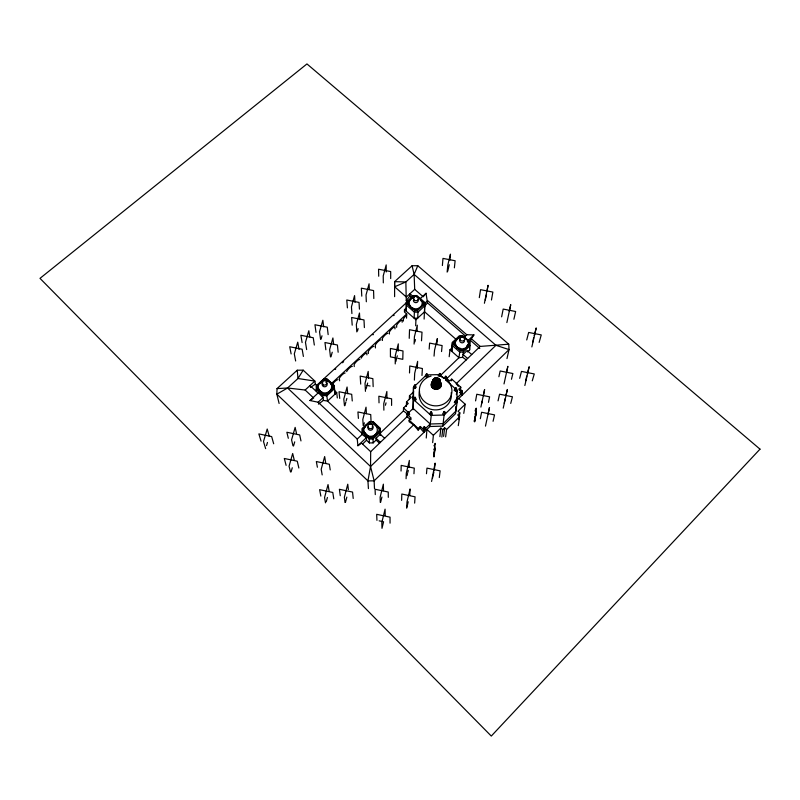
<?xml version="1.0" encoding="UTF-8"?>
<svg xmlns="http://www.w3.org/2000/svg" width="800" height="800" viewBox="0 0 800 800"><rect width="100%" height="100%" fill="white"/><g stroke="black" fill="none" stroke-linecap="round" stroke-linejoin="round"><path stroke-width="1.2" d="M384.62 438.28L380.27 434.22L376.05 438.27L376.11 440.06L373.15 442.9L369.41 442.93L366.52 440.23L366.37 437.65L362.12 434.41L361.98 428.73L369.37 421.7L373.13 421.67L380.36 428.39L380.49 435.46M363 431.88L362.96 428.44L369.76 421.97L372.68 421.95L379.32 428.12L379.35 431.56L372.56 438.06L369.63 438.09L362.96 431.21L369.59 437.42L372.53 437.4L379.33 430.89L379.32 428.12M391.59 405.41L391.6 398.81L378.85 396.22L379.03 402.85M394.61 296.66L394.6 281.65L412.08 265.76L417.78 265.71L508.75 344.2L509.04 349.59L506.98 358.6M394.95 328.89L394.96 326.89A4.53 1.32 -48.3 0 0 392.19 328.49A4.53 1.32 -48.3 0 0 389.41 332.03L389.42 334.01M395.23 363.92L395.29 355.62L398.3 343.88L398.2 351.12M368.41 488.59L367.94 480.89L370.55 466.51L370.68 451.68L406.92 416.84L407.01 414.29L408.4 412.07L409.68 414.28L408.36 415.55L408.4 412.07M334.25 385.52L334.85 394.28L334.25 385.52L327.25 379.01L323.55 379.04M396.65 327.31L396.67 325.31A4.52 1.31 -48.4 0 1 399.44 321.77A4.52 1.31 -48.4 0 1 402.19 320.2L402.15 322.22M333.21 388.59L333.15 385.19L326.73 379.21L323.85 379.23L317.05 385.5L317 388.17L323.13 394.54L326.46 394.84L333.21 388.59L333.15 385.19M317.11 388.9L317.05 385.5M316.46 391.59L316.16 385.85L406.2 302.89M403.39 321.07L403.43 319.05A4.51 1.31 -48.5 0 1 406.21 315.51L406.76 315.03M424.12 319.08L424.85 302.47L416.93 295.55L413.35 295.58L406.41 301.97L406.25 308.06L404.49 309.68L404.44 312.01L406.66 313.97L406.54 318.17M401.05 471.03L401.19 465.4L414.28 468.13L413.96 473.73M380.26 433.13L403.43 410.93L403.51 408L408.24 403.47L406.52 401.91L411.23 397.4L409.48 395.81L413.71 391.76M407.93 301.99L406.26 300.52L405.86 281.95L414.12 274.4L417.78 265.71M406.41 301.97L406.3 311.26L406.25 308.06M401.63 500.37L401.81 494.03L415.06 496.82L414.65 503.12M418.13 297.69L416.34 296.13L414.06 296.15L408.01 301.71L408.02 304.6L415 310.74L417.3 310.72L423.33 305.13L423.38 304.3L417.34 309.9L415.04 309.92L413.25 308.35L413.22 309.17M414.87 388.54L414.41 385.42L414.93 384.93L416.2 387.26L414.87 388.54L413.49 387.29L414.41 385.42M408.02 304.6L408.01 301.71M415.54 397.72L414.94 400.82L416.28 399.53L415 397.23L413.56 399.56L413.13 408.41L408.32 413.03L407.89 412.56M316.89 385.6L315.35 384.16L314.87 381.09L303.18 370.17L297.24 370.22L277.03 388.6L276.85 394.17L279.11 403.47M406.26 300.52L409.88 295.99L409.95 293.72L413.38 296.72M406.37 406.49L406.52 401.91M409.8 306.17L409.83 305.34L408.05 303.78M410.1 306.79L409.46 304.57A6.48 5.83 2.3 0 1 413.91 297.4M409.23 338.34L409.53 329.71L422.01 332.18L421.51 340.78M411.15 308L410.13 305.97M409.51 372.96L409.77 365.99L422.4 368.53L421.97 375.47M412.51 308.91L412.54 308.09L411.18 307.17M406.08 478.72L406.29 473.19L409.36 460.42L409.06 467.24M409.34 399.28L409.48 395.81M407.01 414.29L411.2 418.13L409.14 420.13L409.07 421.7L413.65 424.84L418.14 430.09L420.2 428.09L420.31 426.48L424.27 430.11L425.59 428.83L424.36 426.66L422.89 428.85M406.46 305.2L414.38 312.17L414.13 318.17L417.69 318.14L417.98 312.14L424.92 305.7M415 310.74L415.04 309.92M406.7 508.21L406.97 501.99L410.08 488.93L409.76 495.35M414.09 344.08L414.41 336.76L417.3 325.2L417 331.4M415.67 325.8L415.94 319.77L424.56 311.76L424.85 302.47M425.19 376.14L426.57 377.37L427.2 374.22L426.66 373.74L425.19 376.14L413.49 387.29L412.95 398.96M424.27 430.11L424.89 427.15M417.3 310.72L417.34 309.9M414.38 380.11L414.71 373.22L417.64 361.36L417.27 368.38M418.79 298.77L418.83 297.94L417.26 297.37M420.15 299.68L420.19 298.85L418.83 297.94M420.19 298.85L421.5 301.5L421.55 300.67L423.34 302.23L423.33 305.13M303.18 370.17L297.98 378.51L287.58 388L276.85 394.17L367.94 480.89L374.13 480.84L429.99 426.5L431.62 412.33L431.08 411.83L429.57 414.12L431.08 411.83M423.29 303.06L423.34 302.23M418.14 430.09L418.24 428.49L420.31 426.48M439.72 376.24L440.34 373.97L439.8 373.49L438.28 375.88L439.8 373.49M424.37 306.47L427.51 302.91L426.04 293.27L420.21 298.65M444.23 378.54L445.74 376.2L446.27 376.68L445.59 379.75L480.15 346.43L508.75 344.2M413.49 387.29L413.56 399.56L430.97 415.39L444.12 415.01L444.82 411.95L444.27 411.46L442.71 413.74L444.12 415.01L442.81 426.13L429.99 426.5M429.17 349.1L429.61 343.09L442.12 345.57L441.54 351.56M424.09 429.94L423.9 432.42L420.2 428.09M426.25 438.03L426.95 429.45L433.38 435.34L432.67 442.61M439.6 380.66C447.41 391.79 425.16 392.02 432.78 380.72M431.54 386.19L431.58 382.73M432.03 381.65L431.94 382.79L432.68 381.86M434.05 356.12L434.55 350.18L437.36 338.54L436.83 344.6M432.05 387.26L431.64 385.05M442.38 265.53L442.98 258.41L455.12 260.74L454.37 267.84M435.36 387.32L432.57 384.81L432.74 380.44L434.49 378.25L437.4 377.7L435.36 387.32C439.61 388.34 440.7 383.53 440.22 380.38L438.36 378.22A4.2 0.64 -62.6 0 0 437.85 378.25L437.68 378.43A4.2 0.64 -62.6 0 0 436.62 379.94A4.2 0.94 61.1 0 0 435.44 378.45L435.23 378.27A4.2 0.94 61.1 0 0 434.49 378.25M432.57 384.81L432.74 380.44A4.2 1.57 14.7 0 1 434.05 379.75L434.42 379.72A4.2 1.57 14.7 0 1 436.67 379.92A4.15 1.56 -1.4 0 1 438.86 380.22L439.22 380.34A4.15 1.56 -1.4 0 1 440.36 381.29C440.53 385.48 433.88 386.2 432.79 382.3A4.2 1.48 -17.5 0 1 434.08 381.01L434.45 380.8A4.2 1.48 -17.5 0 1 436.67 379.91A4.2 1.28 -33.1 0 1 438.53 379.18L438.83 379.13A4.2 1.28 -33.1 0 1 439.81 379.52L439.64 381.2M432.42 383.88L433.11 379.57A4.2 1.45 30.7 0 1 434.29 379.17L434.63 379.22A4.2 1.45 30.7 0 1 436.66 379.93A4.16 1.55 14.7 0 1 438.8 380.76L439.15 380.97A4.16 1.55 14.7 0 1 440.26 382.22M455.68 391.45L456.42 388.33L455.87 387.85L454.28 390.2L455.68 391.45L457 390.18L456.42 388.33M432.84 388.19L432.14 386.13M432.98 385.67L433.2 383.16A4.2 1.28 -33.1 0 1 434.36 381.6L434.69 381.3M456.55 400.55L455.81 403.63L454.4 402.38L456 400.06L456.55 400.55L457.13 402.35L455.51 413.72L442.81 426.13M433.61 386.4L433.83 383.9A4.2 0.99 -48.1 0 1 434.79 382.1L435.05 381.73A4.15 0.98 -48.1 0 1 436.64 379.92A4.15 0.98 -48.1 0 1 438.16 378.75L438.4 378.63A4.2 0.99 -48.1 0 1 439.17 378.78M433.85 388.89L433.96 387.76L432.94 387.05M426.47 473.73L426.97 468.12L440.12 470.86L439.3 477.55M434.19 456.76L434.66 448.49L433.72 456.32M434.42 386.97L434.65 384.47A4.2 0.64 -62.6 0 1 435.34 382.48L435.53 382.06A4.2 0.64 -62.6 0 1 436.65 379.89L436.41 377.75M435.03 389.33L435.13 388.2L433.96 387.76M434.18 456.31L434.91 448.49L433.73 456.76M436.37 387.43L436.64 379.92A4.16 1.23 46.2 0 0 434.98 378.78L434.7 378.66A4.2 1.24 46.2 0 0 433.7 378.82M447.14 272.12L447.8 265.06L450.47 254.15L449.89 260.11M436.28 389.47L436.39 388.34L438.79 387.72L440.52 386.06L440.9 382.65M462.03 390.73L461.29 393.78L459.92 392.55L461.5 390.26L462.03 390.73L462.18 395.18M437.36 387.3L437.6 384.8A4.15 0.57 75.4 0 0 437.34 382.7L437.24 382.25A4.15 0.57 75.4 0 0 436.64 379.92A4.2 1.58 -1.4 0 0 434.36 380.26L433.98 380.38A4.2 1.58 -1.4 0 0 432.63 381.37M414.82 386.02L414.93 384.93M437.53 389.31L437.64 388.17M438.28 386.93L438.53 384.43A4.16 0.93 61.1 0 0 437.96 382.46L437.78 382.04A4.16 0.93 61.1 0 0 436.64 379.92A4.2 1.28 -33.1 0 0 434.69 381.3M438.68 388.85L438.79 387.72M439.06 386.36L439.31 383.86M439.66 385.61L439.91 383.11A4.16 1.44 30.7 0 0 438.9 381.56L438.59 381.27A4.16 1.44 30.7 0 0 436.64 379.92A4.15 1.46 -17.5 0 1 438.77 379.68L439.11 379.71A4.15 1.46 -17.5 0 1 440.21 380.37L440.02 384.75M439.66 388.13L439.77 386.99M415 397.23L413.56 399.56M440.4 387.2L440.52 386.06M431.58 481.44L435.12 463.12L434.38 469.92M440.85 386.11L441.1 383.81M439.9 436.62L440.88 428.02L442.71 429.69L441.85 437.04M449.19 356.7L449.98 349.78L451.73 348.11L452.4 342.37L459.33 335.78L462.97 335.75L470.18 342.05L469.62 349.96L467.53 351.96M431.35 385.03L431.48 383.87M452.4 342.37L451.84 351.42L451.73 348.11M468.1 344.7L466.48 347.97L462.67 350.57L460.34 350.58L454.09 345.09L454.11 342.18L460.14 336.44L462.47 336.42L463.36 337.2M454.09 345.09L454.11 342.18M443.6 436.4L444.65 427.8L446.57 429.54L445.63 436.89M454.01 342.96L455.7 340.67M467.48 346.71C471.91 339.53 460.12 332.97 455.97 340.02L455.6 341.45M451.5 380.8L451.71 379.11L460.81 387.22L460.56 388.95L459.23 390.24M456.87 339.55L456.97 338.77M456.32 346.19L457.17 348.05L458.39 348.87L458.49 348.1M458.3 337.8L458.2 338.59L459 337.53M457.17 348.05L455.19 343.03L455.97 340.02M460.04 337.23L460.14 336.44M452.51 345.71L459.73 352.06L458.97 357.71L440.39 375.51M460.34 350.58L460.44 349.81L454.18 344.31M426.57 377.37L427.89 376.11L426.51 374.88L426.66 373.74M464.04 338.28L464.15 337.49M456.37 394.67L456.99 390.17L457.13 402.35L444.12 415.01M462.67 350.57L463.93 348.69L463.82 349.46M466.37 359.91L462.64 357.35L463.39 352.03L470.32 345.39M466.15 339.48L466.27 338.69M465.15 348.94L467.59 345.94M467.36 339.92L467.91 342.06L468.03 341.28L468.73 341.89L468.7 344.8L467.99 345.48M466.48 347.97L466.59 347.19M467.56 341.35L467.68 340.57M468.73 341.89L468.7 344.8M469.16 342.09L473.92 334.92L466.75 334.74L427.66 300.66L424.54 303.56M458.86 419.64L459.88 412.9L458.04 411.24L465.21 404.24L458.79 398.48M458.29 425.65L459.65 416.73L457.73 415L459.88 412.9M479.3 297.65L480.54 289.68L492.87 292.07L491.46 300.01M424.21 427.57L424.36 426.66M463.75 413.37L465.21 404.24M484.4 303.26L488.06 285.31L487.1 291.04M474.67 421.88L475.9 413.06L474.2 421.46M474.66 421.45L476.15 413.06L474.4 420.93M475.58 400.89L476.79 394.25L489.61 396.84L488.45 402.35M480.89 407.09L484.61 389.53L483.52 395.1M480.33 418.71L481.61 412.27L494.54 414.89L493.07 421.3M501.63 316.84L503.19 309.07L515.64 311.5L513.9 319.24M532.73 342.27L533.67 337.71M525.74 380.75L526.7 376.05M445.51 377.3L445.74 376.2M504.21 403.26L505.22 398.49M506.87 322.59L510.73 304.64L509.3 311.33M485.47 426.11L489.49 407.47L488.1 413.96M481.77 403.29L482.3 400.91M498.89 376.74L500.16 370.99L512.88 373.53L511.46 379.26M485.28 299.99L486.53 294.47M498.05 400.85L499.58 394.2L512.44 396.8L510.73 403.42M432.44 478.33L433.9 472.02M444.04 412.45L444.27 411.46M506.52 372.14L507.87 366.34L504.01 383.92M406.96 507.14L408.23 501.77M407.04 475.62L407.55 473.52M407.8 472.48L408.3 470.38M447.71 271.23L449.28 264.76M506.01 395.06L507.38 389.47L503.21 408.16M380.59 502.39L381.92 497.04M414.89 341.86L415.46 339.58M385.42 405.25L386.02 402.86M395.82 361.6L397.3 355.8M454.28 390.2L455.87 387.85M526.73 339.96L528.66 332.45L541.25 334.92L539.14 342.4M345.44 502.45L346.84 497.1M363.81 424.84L364.34 422.82M366.09 388.95L367.65 383.03M519.67 378.32L521.49 371.4L534.27 373.95L532.26 380.84M326.26 501.76L327.41 497.47M344.91 405.61L345.88 402.02M346.2 400.82L346.85 398.44M456 400.06L454.4 402.38M534.19 335.49L536.23 327.93L531.85 346.93M357.52 330.88L358.13 328.62M527.26 373.72L529.19 366.75L524.85 385.51M330.95 356.84L332.24 352.23M459.92 392.55L461.5 390.26M291.09 471.95L292.28 467.76M293.54 445.96L294.71 441.85M321.03 339.2L322 335.79M266.55 445.56L267.46 442.47M364.69 426.78C362.41 430.33 364.79 435.32 368.83 436.16A6.8 6.41 -3.5 0 0 377.14 428.22C375.64 422.78 367.46 421.97 364.69 426.78L364.73 427.45L365.77 425.44M423.23 296.81L426.04 293.27M432.89 382.09L433.48 381.35M320.32 382.36L319.24 383.66A6.7 6.2 -8.6 0 0 318.49 388.37L320.17 391.15L323.15 392.74A6.7 6.2 -8.6 0 0 329.65 391.07A6.7 6.2 -8.6 0 0 331.46 385.05L329.77 382.28L326.8 380.71A6.7 6.2 -8.6 0 0 321.72 381.37L320.32 382.36L319.99 383.62L319.88 382.89M442.71 429.69L444.65 427.8M446.57 429.54L459.65 416.73M433.38 435.34L440.88 428.02M425.4 428.66L430.21 423.99L443.11 423.62L455.87 411.15L455.82 406.36M456.54 398.4L462.58 392.53M456.24 400.96L509.04 349.59L495.93 345.31L414.12 274.4L412.08 265.76M430.97 415.39L432.31 414.1L431.62 412.33M460.81 387.22L458.8 389.16L461.2 391.3M461.23 392.06L460.73 392.54L461.27 393.02M374.48 488.54L374.13 480.84L370.55 466.51L413.65 424.84M495.93 345.31L456.18 383.74L458.37 386.34M451.71 379.11L449.7 381.04L446.87 378.52L446.27 376.68M408.42 413.04L408.93 412.55M362.48 444.09L366.52 440.23M466.43 346.29L468.81 344.02M361.98 432.29L369.21 439.06L372.99 439.03L380.38 431.95L380.36 428.39M370.68 451.68L361.55 443.09L357.9 445.74L357.25 439.05L362.12 434.41M464.41 336.97L466.75 334.74M357.9 445.74L366.37 437.65M467.27 341.27L473.92 334.92M316.1 389.29L322.66 395.44L326.82 395.82L334.21 388.97M334.89 390.87L336.7 392.56L327.54 401.08L323.38 400.4L318.42 404.14M330.97 383.97L406.66 313.97M317 388.17L323.03 393.82L326.36 394.13L333.12 387.86M318.12 402.22L322.99 397.71L318.43 392.7L309.96 400.53L318.12 402.22L357.25 439.05M277.03 388.6L287.58 388L305.15 390.02L314.87 381.09L297.98 378.51L297.24 370.22M414.12 274.4L414.7 289.36L406.35 297.03L394.66 286.78L394.6 281.65L405.86 281.95L394.66 286.78M310.35 387.52L315.35 384.16M309.96 400.53L312.76 398.68M465.26 348.16L462 349L457.27 347.27M462.64 357.35L458.97 357.71L449.98 349.78M426.51 374.88L439.59 374.63M414.38 312.17L417.98 312.14M460.44 349.81L462.78 349.79M459.73 352.06L463.39 352.03M435.13 388.2L436.39 388.34M395.66 357.9L390.44 356.86L390.42 348.46L402.99 350.97L402.8 359.33L397.93 358.36M367.02 385.39L370.09 386.02M379.16 520.84L383.59 521.79L381.99 528.33L381.82 522.41L385.08 509.15L385.19 515.27M412.54 308.09L414.12 308.66A6.48 5.83 2.3 0 0 420.36 307.1A6.48 5.83 2.3 0 0 421.92 301.45L421.24 300.05M364.42 432.57L365.81 435.18L367.88 436.45L364.39 432.51M406.92 416.84L411.13 419.72M433.53 387.35L434.34 387.91M403.43 410.93L408.05 414.4M414.7 289.36L422.38 296.06M471.04 338.48L480.15 346.43M427.51 302.91L465.52 336.07M470.71 340.61L479.79 348.53M409.88 295.99L411.58 297.49M424.56 311.76L456.75 339.97M471.71 354.54L467.15 350.54L463.04 354.47L467.61 358.49M404.49 309.68L415.94 319.77M445.24 376.68L445.77 377.15M461 390.74L461.53 391.22M439.29 373.98L439.83 374.46M455.36 388.34L455.91 388.83M443.72 378.31L440.98 375.86L440.34 373.97M445.55 379.94L455.6 388.92M426.15 374.23L426.69 374.71M455.49 400.56L456.04 401.05M443.75 411.96L444.3 412.45M414.48 397.73L415.02 398.22M430.56 412.34L431.1 412.83M413.13 408.41L430.21 423.99M403.51 408L408.35 412.43M423.84 427.16L425.59 428.83M409.14 420.13L418.24 428.49M333.24 385.92L326.73 379.21M375.2 424.94L379.34 428.8M376.05 438.27L380.4 442.34M376.11 440.06L379.58 443.3M362.31 433.67L327.54 401.08L326.82 395.82M310.02 385.55L317.86 392.9M305.15 390.02L313.69 398.06M287.58 388L370.55 466.51M440.27 382.72L440.78 383.8M439.56 382.04L439.97 382.89M427.2 374.22L427.89 376.11M444.82 411.95L445.45 413.72M261.07 441.13L258.85 433.91L271.67 436.58L273.68 443.77M265.64 448.64L263.5 441.53L267.2 429.03L269.28 436.32M286.11 465.35L284.3 458.48L297.27 461.2L298.86 468.03M290.51 471.87L289.06 466.24L292.68 453.51L294.34 460.45M288.31 438.29L286.86 432.26L299.69 434.93L300.97 440.92M292.97 445.8L291.58 439.86L295.15 427.39L296.48 433.47M291.13 353.94L289.72 346.75L302.15 349.25L303.39 356.42M320.85 496.08L319.62 489.67L332.78 492.46L333.78 498.83M295.65 360.99L294.3 353.88L297.74 342.18L299.04 349.43M317.39 467.23L316.34 461.55L329.34 464.28L330.22 469.92M325.5 502.85L324.55 497.61L328.04 484.59L329.12 491.08M322.18 474.91L321.19 469.32L324.66 456.57L325.79 463.46M302.12 342.59L300.87 335.27L313.25 337.75L314.33 345.04M306.65 349.58L305.46 342.34L308.83 330.75L309.78 336.89M318.43 392.7L318.56 393.56M322.66 395.44L323.38 400.4M323.03 393.82L323.13 394.54M320.89 381.96L321 382.69M316.01 332.34L314.94 324.75L327.28 327.2L328.16 334.61M326.36 394.13L326.46 394.84M340.27 495.71L339.39 489.29L352.55 492.08L353.21 498.45M323.85 379.23L323.95 379.97M320.54 339.11L319.54 331.75L322.85 320.26L323.67 326.8M345.03 502.47L344.36 497.23L347.76 484.22L348.38 489.62M325.87 349.77L324.95 342.52L337.41 345.02L338.15 352.24M330.48 356.8L329.62 349.64L332.91 337.97L333.58 344.05M336.7 392.56L337.32 397.93M339.75 398.42L339.01 391.73L351.7 394.32L352.26 400.97M339.62 380.82L339.36 378.36A4.62 1.37 -47.2 0 1 342.14 374.8A4.62 1.37 -47.2 0 1 345.11 373.04M344.48 405.71L343.8 399.11L347.08 387.01L347.71 393.74M347.41 307.87L346.79 300.01L359.04 302.42L359.43 309.14M358.4 418.41L357.93 411.97L370.73 414.59L371.02 420.83M354.26 366.58L354.12 364.7A4.59 1.35 -47.5 0 1 356.9 361.14A4.59 1.35 -47.5 0 1 359.81 359.43M352.2 325.16L351.64 317.49L364 319.93L364.38 327.58M351.91 313.56L351.44 306.89L354.57 295.61L355 302.39M360.71 384.11L360.19 376.09L372.86 378.65L373.16 386.64M363.21 425.63L362.81 419.46L366.03 407.17L366.39 413.67M356.82 331.91L356.34 324.46L359.47 313.02L359.85 319.64M362.96 428.44L363 429.12L367.17 424.42M364.69 433.19L364.73 433.86M365.77 434.52L365.81 435.18M367.18 435.53L367.22 436.19M365.46 391.32L365.03 383.39L368.2 371.41L368.53 378.34M361.78 296.16L361.37 288.17L373.57 290.56L373.82 298.52M369.21 439.06L369.41 442.93M369.59 437.42L369.63 438.09M369.76 421.97L369.8 422.66M366.9 354.88L366.81 352.96A4.58 1.35 -47.7 0 0 363.93 354.64A4.58 1.35 -47.7 0 0 361.14 358.2M372.53 437.4L372.56 438.06M366.33 301.76L366.03 294.98L369.08 283.81L369.3 289.55M368.39 353.49L368.3 351.57A4.57 1.34 -47.8 0 1 371.08 348.02A4.57 1.34 -47.8 0 1 373.94 346.35M372.68 421.95L372.71 422.63M372.99 439.03L373.15 442.9M375.3 494.59L375.07 489.25L388.25 492.03L388.3 497.33M376.94 520.37L376.69 514.32L390.03 517.16L390.05 523.16M469.49 346.65L469.62 349.96M380.3 502.41L380.14 497.17L383.36 484.17L383.5 490.66M375.45 347.96L375.36 345.04A4.55 1.33 -48 0 1 378.14 341.49A4.55 1.33 -48 0 1 380.96 339.85M379.33 430.89L379.35 431.56M380.38 431.95L380.46 435.39M378.71 276.23L378.56 269.22L390.68 271.56L390.69 278.56M382.42 340.49L382.39 338.53A4.54 1.33 -48.1 0 1 385.17 334.98A4.54 1.33 -48.1 0 1 387.97 333.37M383.87 410.16L383.76 403.62L386.86 391.48L386.93 398.16M383.32 282.87L383.23 275.92L386.18 264.92L386.24 271.97M413.07 396.33L413 409.78M451.2 392.7A16.17 15.03 6.1 0 1 434.59 409.9A16.17 15.03 6.1 0 1 419.57 391.04M439.45 376.04A16.31 15.14 6 0 1 449.95 398.18A16.31 15.14 6 0 1 424.38 401.52A16.31 15.14 6 0 1 427.19 377.64M428.11 377.17A16.31 15.14 6 0 1 431.06 376.11M332.48 384.45A4.63 1.37 -47.1 0 1 337.96 379.66M346.65 371.61A4.6 1.36 -47.4 0 1 349.44 368.05A4.6 1.36 -47.4 0 1 352.38 366.32M416.46 296.54A2.39 2.14 2.2 0 1 417.97 299.67A2.39 2.14 2.2 0 1 414.23 300.14A2.39 2.14 2.2 0 1 414.66 296.76M418.09 299.92A2.38 2.14 2.3 0 1 416.85 302.42A2.38 2.14 2.3 0 1 413.88 301.74A2.38 2.14 2.3 0 1 414.09 299M464.41 340.02A2.42 2.2 7.5 0 1 463.19 342.6A2.42 2.2 7.5 0 1 460.16 341.89A2.42 2.2 7.5 0 1 460.33 339.06M462.88 336.69A2.43 2.21 7.5 0 1 464.24 340.24A2.43 2.21 7.5 0 1 460.17 339.78A2.43 2.21 7.5 0 1 462.25 336.62M326.82 383.35A2.46 2.27 -8.5 0 1 326.05 386.36A2.46 2.27 -8.5 0 1 322.77 385.99A2.46 2.27 -8.5 0 1 322.96 382.91M325.93 382.52A2.46 2.27 -8.5 0 1 326.43 382.88M372.24 426.22A2.5 2.35 -3.5 0 1 372.4 429.39A2.5 2.35 -3.5 0 1 369.05 429.84A2.5 2.35 -3.5 0 1 368.32 426.74M436.64 379.92A4.16 1.23 46.2 0 1 438.24 381.7L438.5 382.06A4.16 1.23 46.2 0 1 439.3 383.83M435.41 377.88A4.2 0.58 75.4 0 1 435.86 378.02L435.97 378.23A4.2 0.58 75.4 0 1 436.65 379.94M393.64 315.64A4.51 1.34 -48.4 0 1 394.18 315.23M372.89 334.85A4.54 1.36 -48 0 1 373.41 334.52M342.5 362.76A4.59 1.39 -47.4 0 1 343.65 361.69M335.2 369.48A4.61 1.4 -47.2 0 1 335.78 368.92M434.24 445.54L434.82 448.09L433.86 449.32L434.63 450.2L435.16 443.36L434.24 445.54M476.12 411.16L475.72 414.87L474.93 414.03L475.84 412.86L475.19 410.41L476.22 408.16L476.12 411.16M760 449.15L491.29 736.07L40 278.36L306.96 63.93L760 449.15M323.18 384.84A2.47 2.28 -8.5 0 0 326.91 382.83A2.47 2.28 -8.5 0 0 323.24 380.88A2.47 2.28 -8.5 0 0 323.18 384.84M369.16 428.42A2.51 2.36 -3.4 0 0 372.91 426.34A2.51 2.36 -3.4 0 0 369.15 424.33A2.51 2.36 -3.4 0 0 369.16 428.42"/></g></svg>
